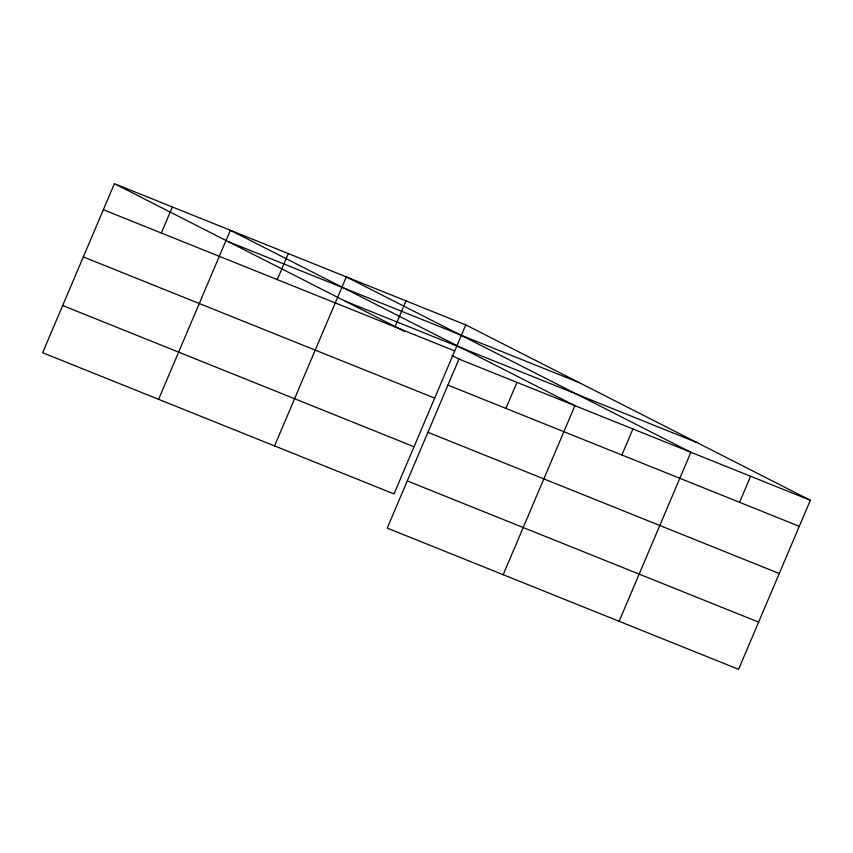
<?xml version="1.0" encoding="UTF-8"?>
<svg xmlns="http://www.w3.org/2000/svg" width="853" height="853" viewBox="0 0 853 853"><rect width="100%" height="100%" fill="white"/><g stroke="black" fill="none" stroke-linecap="round" stroke-linejoin="round"><path stroke-width="1.28" d="M114.409 183.683L42.65 352.726L394.011 493.93L465.77 324.886L114.409 183.683L404.503 331.337M161.324 233.018L172.381 206.98M158.605 399.321L230.353 230.278L574.933 405.665L503.185 574.709M277.278 279.613L288.325 253.576M274.549 445.916L346.307 276.873L690.887 452.261L619.129 621.304M394.982 326.912L406.039 300.885M451.877 355.456L458.989 359.07L387.23 528.114L738.591 669.317L810.35 500.274L465.77 324.886M505.914 408.406L516.961 382.368M621.858 455.001L632.915 428.963M739.572 502.3L750.619 476.273M228.114 241.559L579.475 382.762M345.273 301.194L696.634 442.398M103.352 209.721L454.713 350.914M458.989 359.07L810.35 500.274M447.932 385.108L799.304 526.312M83.317 256.913L434.689 398.106M427.907 432.3L779.269 573.504M62.685 305.534L414.046 446.737M407.265 480.921L758.626 622.125"/></g></svg>
